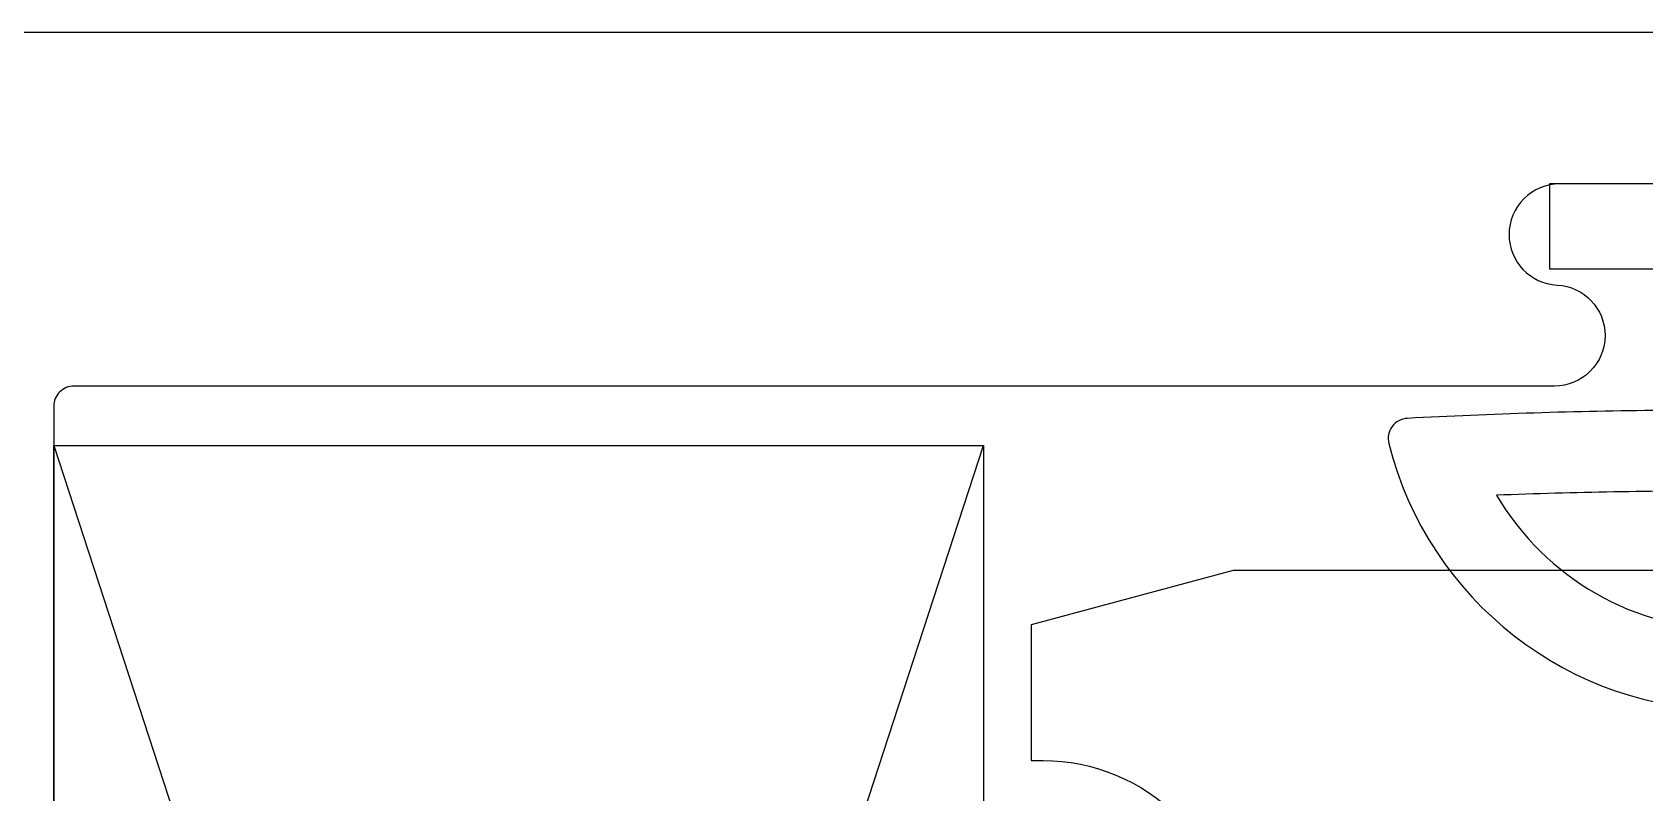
# Model space of a CAD drawing. Extents: x -8 to 56, y -99 to 66.
# Drawn here: x 6.699 to 7.497, y 47.17 to 47.546 of the extents above; entities that cross this region are included whole.
import ezdxf

# ---------------------------------------------------------------- set-up
doc = ezdxf.new("R2010")
doc.units = 0
doc.header["$MEASUREMENT"] = 0
doc.layers.get('0').update_dxf_attribs({"linetype": 'CONTINUOUS'})
for name, color, linetype in [('FRAME', 1, 'CONTINUOUS'), ('GEOMETRY', 1, 'CONTINUOUS'), ('GLASS', 7, 'CONTINUOUS'), ('SASH', 5, 'CONTINUOUS'), ('TEXT', 7, 'CONTINUOUS')]:
    doc.layers.add(name, color=color, linetype=linetype)

# ---------------------------------------------------------------- blocks, each defined once
blk = doc.blocks.new('3008 FIXED STILE')
blk.add_lwpolyline([(-1.002, 0.713), (-0.1, 0.713), (0, 0.68621), (0, 0.619), (-0.006, 0.619, 0.414214), (-0.1, 0.525), (-0.1, -0.525, 0.414214)], format="xyb")
blk = doc.blocks.new('25031')
at = {"layer": 'GEOMETRY', "color": 5}
for p, q in [((-0.035, 0.112), (-0.035, 0.042)), ((0.035, 0.042), (0.035, 0.112)), ((-0.035, 0.042), (-0.09, 0.042)), ((-0.09, 0.042), (-0.09, 0)), ((0.09, 0.042), (0.035, 0.042)), ((0.09, 0), (0.09, 0.042)), ((-0.09, 0), (0.09, 0))]:
    blk.add_line(p, q, dxfattribs=at)
for centre, radius, start, end in [((0.00001, 0.08562), 0.17476, 14.16222, 165.86854), ((0.00001, 0.08562), 0.13476, 30.48079, 149.52589), ((0.0002, 3.29043), 3.13862, 267.87586, 269.9963), ((0.00504, 3.05622), 2.90437, 269.90051, 272.19223), ((-0.15976, 0.12585), 0.01, 165.86854, 267.1063), ((0.15976, 0.12593), 0.01, 273.02232, 14.16222), ((0.0002, 3.29043), 3.17862, 267.1063, 269.36545), ((0.00504, 3.05622), 2.94437, 270.58295, 273.02232)]:
    blk.add_arc(centre, radius, start, end, dxfattribs=at)
blk = doc.blocks.new('3809 BLOCK FRAME')
for points in [[(-0.831, 0.343, -0.414214), (-0.8, 0.374), (-0.72866, 0.374, -0.5024), (-0.69897, 0.33409, 0.280293), (-0.66146, 0.19025, 0.498955), (-0.61253, 0.19797), (-0.61253, 0.19797, 0.334263), (-0.61834, 0.2348, -2.470836), (-0.50566, 0.2348, 0.334263), (-0.51147, 0.19797, 0.498955), (-0.46254, 0.19025, 0.280293), (-0.42503, 0.33409, -0.5024), (-0.39534, 0.374), (-0.106, 0.374, -0.414214), (-0.075, 0.343), (-0.075, 0.093, -0.414214), (-0.106, 0.062), (-0.219, 0.062, 0.414214), (-0.25, 0.031, 0.414214), (-0.219, 0), (0, 0), (0, 1.423, 0.414214)], [(-0.075, 1.369), (-0.075, 1.199, -0.414214), (-0.1, 1.174), (-0.10006, 1.174, -0.399638), (-0.12503, 1.19775, 0.399638), (-0.15, 1.2215, 0.414214), (-0.175, 1.1965), (-0.175, 0.464, -0.414214), (-0.185, 0.454), (-1.078, 0.454), (-1.093, 0.439)]]:
    blk.add_lwpolyline(points, format="xyb")

msp = doc.modelspace()

# ---------------------------------------------------------------- linework, layer by layer
at = {"layer": 'GLASS'}
for p, q in [((6.70974, 47.34163), (7.16974, 47.34163)), ((6.70974, 45.93313), (7.16974, 47.34163)), ((6.70974, 47.34163), (7.16974, 45.93313)), ((6.70974, 45.93313), (6.70974, 47.34163)), ((7.16974, 47.34163), (7.16974, 45.93313))]:
    msp.add_line(p, q, dxfattribs=at)

# ---------------------------------------------------------------- block references
at = {"layer": 'FRAME', "xscale": -1, "rotation": 270}
msp.add_blockref('3809 BLOCK FRAME', (6.25574, 47.54601), dxfattribs=at)
at = {"layer": 'SASH', "xscale": -1}
msp.add_blockref('3008 FIXED STILE', (7.19324, 46.56683), dxfattribs=at)
at = {"layer": 'TEXT', "rotation": 180}
msp.add_blockref('25031', (7.53974, 47.47101), dxfattribs=at)

doc.saveas('drawing.dxf')
